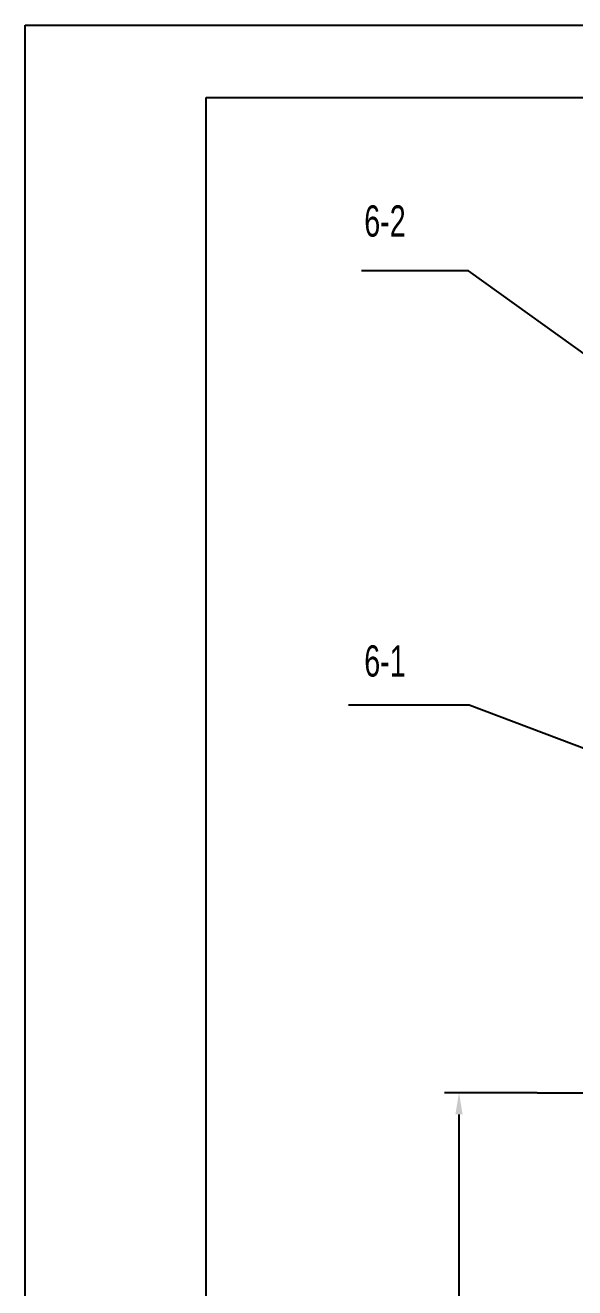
# Model space of a CAD drawing. Header units: millimetres. Extents: x 498745 to 743872, y 17439 to 118325.
# Drawn here: x 647143 to 650559, y 80268 to 88120 of the extents above; entities that cross this region are included whole.
import ezdxf

# ---------------------------------------------------------------- set-up
doc = ezdxf.new("R2010")
doc.units = ezdxf.units.MM
doc.header["$LTSCALE"] = 45
doc.linetypes.add('CENTER', pattern=[2, 1.25, -0.25, 0.25, -0.25])
doc.styles.add('HGCAD', font='HGCAD.SHX', dxfattribs={"width": 0.75, "bigfont": 'HGCADHZ.SHX'})

msp = doc.modelspace()

# ---------------------------------------------------------------- linework, layer by layer
at = {"color": 7, "ltscale": 2}
for p, q in [((647143.36, 61390.11), (647143.36, 88120.11)), ((647143.36, 61390.11), (647143.36, 88120.11)), ((647143.36, 88120.11), (684943.36, 88120.11))]:
    msp.add_line(p, q, dxfattribs=at)
at = {"color": 4, "ltscale": 2}
for p, q in [((648268.36, 61840.11), (648268.36, 87670.11)), ((648268.36, 87670.11), (684493.36, 87670.11)), ((649897.64, 86592.29), (649233.24, 86592.29)), ((649902.06, 83891.55), (649153.43, 83891.55))]:
    msp.add_line(p, q, dxfattribs=at)
at = {"ltscale": 2}
for p, q in [((652456.4, 84756.09), (649897.64, 86592.29)), ((652466.84, 82921.7), (649902.06, 83891.55))]:
    msp.add_line(p, q, dxfattribs=at)
for p, q in [((650324.43, 81481.53), (649749.07, 81481.53)), ((649839.07, 81346.53), (649839.07, 76216.53))]:
    msp.add_line(p, q)
at = {"color": 1, "linetype": 'CENTER', "ltscale": 10}
msp.add_line((650324.43, 81481.53), (660090.97, 81481.53), dxfattribs=at)
msp.add_solid([(649816.57, 81346.53), (649861.57, 81346.53), (649839.07, 81481.53)])

# ---------------------------------------------------------------- texts
at = {"ltscale": 2, "style": 'HGCAD', "width": 0.7}
for s, p in [('6-2', (649250.46, 86805.6)), ('6-1', (649250.46, 84069.34))]:
    msp.add_text(s, height=194.4, dxfattribs=at).set_placement(p)

doc.saveas('drawing.dxf')
